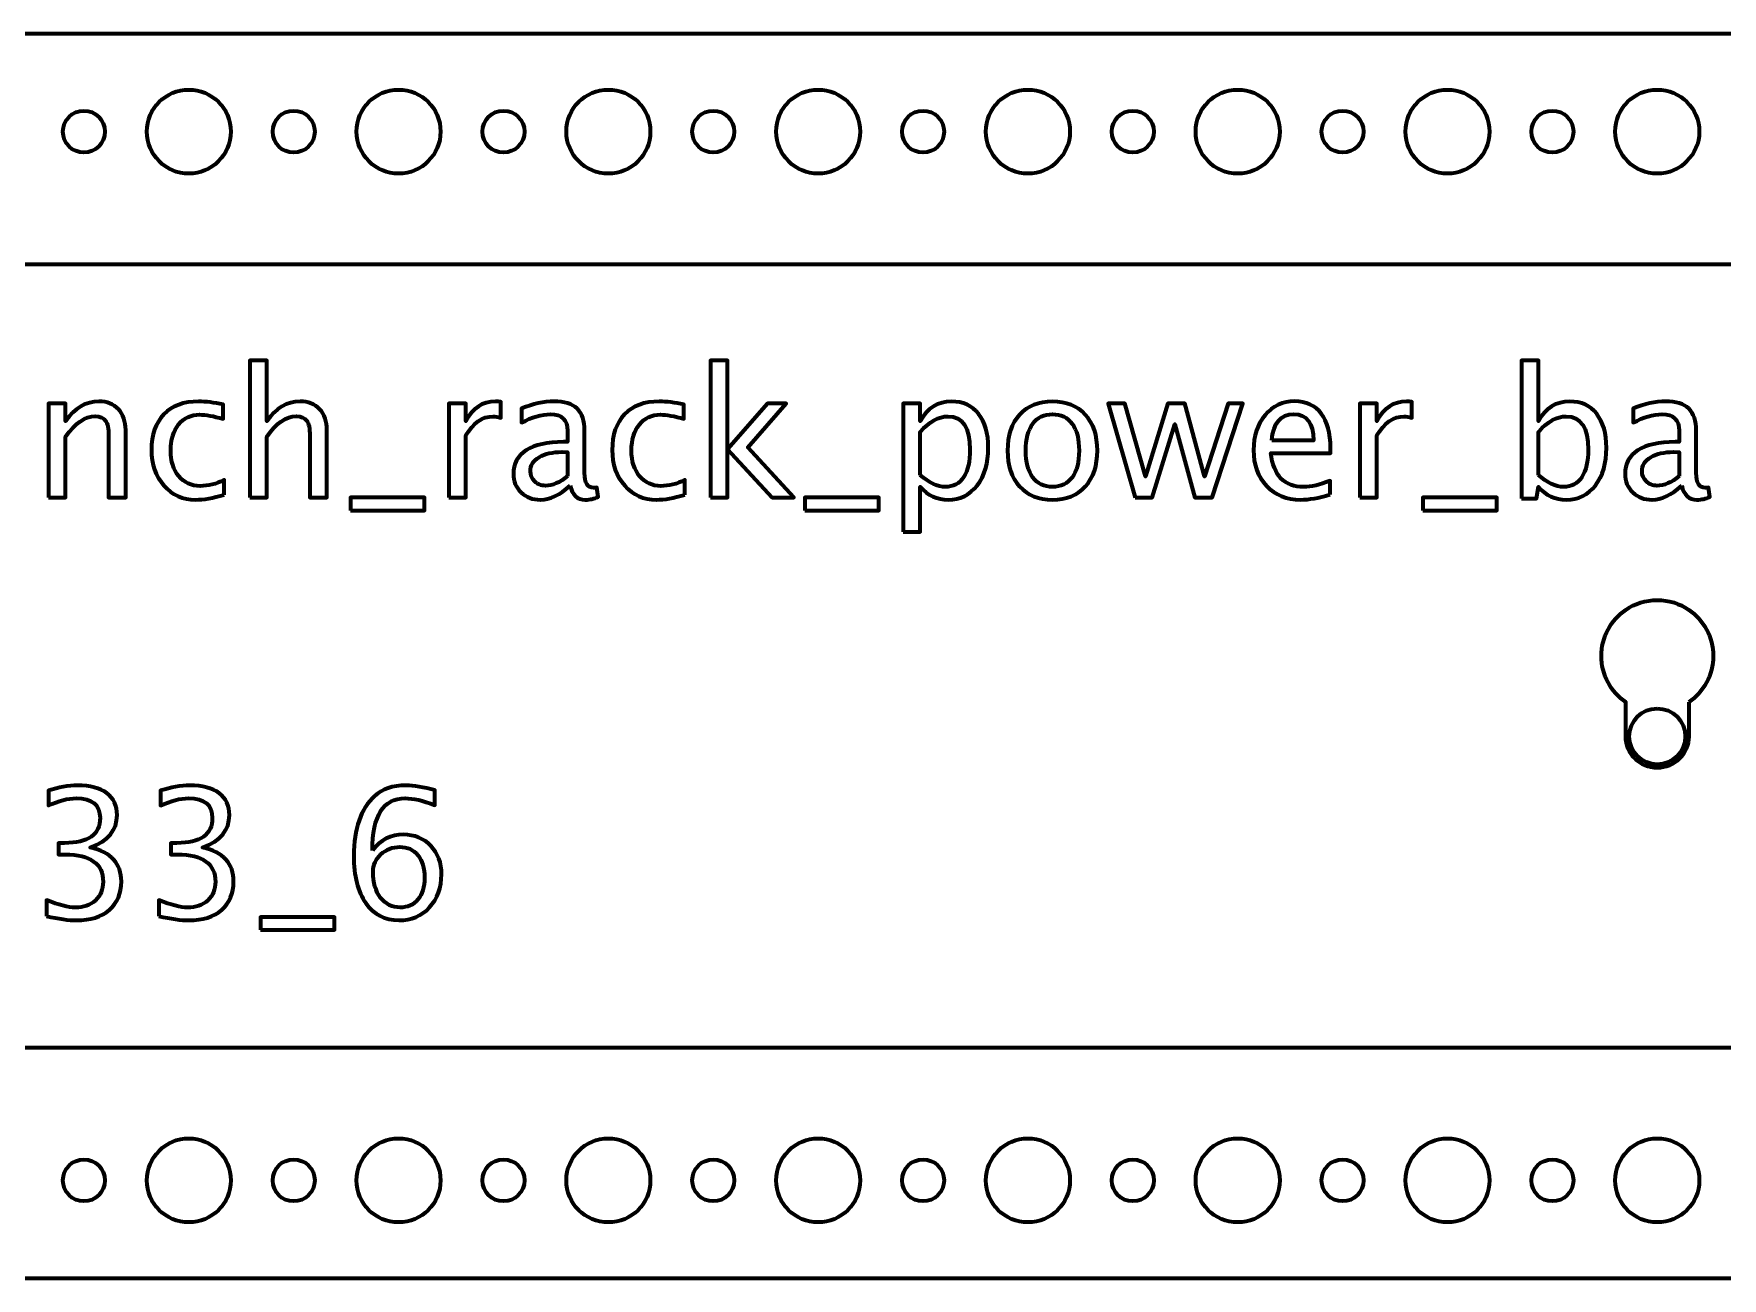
# Model space of a CAD drawing. Header units: centimetres. Extents: x -27.4 to 24.7, y -31.9 to 14.1.
# Drawn here: x 0.39 to 12.46, y -4.45 to 4.45 of the extents above; entities that cross this region are included whole.
import ezdxf

# ---------------------------------------------------------------- set-up
doc = ezdxf.new("R2010")
doc.units = ezdxf.units.CM
doc.header["$MEASUREMENT"] = 0
doc.layers.add('Layer 1', color=7, linetype='Continuous')

msp = doc.modelspace()

# ---------------------------------------------------------------- linework, layer by layer
at = {"layer": 'Layer 1', "color": 5, "lineweight": 106}
msp.add_lwpolyline([(-18.5, -2.8), (18.5, -2.8), (18.5, 2.8), (-18.5, 2.8), (-18.5, -2.8)], close=True, dxfattribs=at)
at = {"layer": 'Layer 1', "lineweight": 106}
for centre, major_axis in [((1.50001, 3.74999), (0, 0.30001)), ((3.00001, 3.74999), (0, 0.30001)), ((4.50001, 3.74999), (0, 0.30001)), ((6.00001, 3.74999), (0, 0.30001)), ((7.50001, 3.74999), (0, 0.30001)), ((9.00001, 3.74999), (0, 0.30001)), ((10.50001, 3.74999), (0, 0.30001)), ((12.00001, 3.74999), (0, 0.30001)), ((0.75, 3.75), (0, 0.15)), ((2.25, 3.75), (0, 0.15)), ((3.75, 3.75), (0, 0.15)), ((5.25, 3.75), (0, 0.15)), ((6.75, 3.75), (0, 0.15)), ((8.25, 3.75), (0, 0.15)), ((9.75, 3.75), (0, 0.15)), ((11.25, 3.75), (0, 0.15)), ((12.00001, -0.575), (0, 0.20001)), ((1.50001, -3.75001), (0, 0.30001)), ((3.00001, -3.75001), (0, 0.30001)), ((4.50001, -3.75001), (0, 0.30001)), ((6.00001, -3.75001), (0, 0.30001)), ((7.50001, -3.75001), (0, 0.30001)), ((9.00001, -3.75001), (0, 0.30001)), ((10.50001, -3.75001), (0, 0.30001)), ((12.00001, -3.75001), (0, 0.30001)), ((0.75, -3.75), (0, 0.15)), ((2.25, -3.75), (0, 0.15)), ((3.75, -3.75), (0, 0.15)), ((5.25, -3.75), (0, 0.15)), ((6.75, -3.75), (0, 0.15)), ((8.25, -3.75), (0, 0.15)), ((9.75, -3.75), (0, 0.15)), ((11.25, -3.75), (0, 0.15))]:
    msp.add_ellipse(centre, major_axis=major_axis, ratio=1, dxfattribs=at)
msp.add_open_spline([(-24.7, -3.95), (-24.7, -3.95), (-24.7, 3.95), (-24.7, 3.95), (-24.7, 3.95), (-24.7, 4.22614), (-24.47614, 4.45), (-24.2, 4.45), (-24.2, 4.45), (-24.2, 4.45), (24.2, 4.45), (24.2, 4.45), (24.2, 4.45), (24.47614, 4.45), (24.7, 4.22614), (24.7, 3.95), (24.7, 3.95), (24.7, 3.95), (24.7, -3.95), (24.7, -3.95), (24.7, -3.95), (24.7, -4.22614), (24.47614, -4.45), (24.2, -4.45), (24.2, -4.45), (24.2, -4.45), (-24.2, -4.45), (-24.2, -4.45), (-24.2, -4.45), (-24.47614, -4.45), (-24.7, -4.22614), (-24.7, -3.95)], degree=3, knots=[0, 0, 0, 0, 0.11111111, 0.11111111, 0.11111111, 0.11111111, 0.22222222, 0.22222222, 0.22222222, 0.22222222, 0.33333333, 0.33333333, 0.33333333, 0.33333333, 0.44444444, 0.44444444, 0.44444444, 0.44444444, 0.55555556, 0.55555556, 0.55555556, 0.55555556, 0.66666667, 0.66666667, 0.66666667, 0.66666667, 0.77777778, 0.77777778, 0.77777778, 0.77777778, 1, 1, 1, 1], dxfattribs=at)
at = {"layer": 'Layer 1', "color": 5, "lineweight": 106}
for points, knots in [([(1.93625, 1.13296), (1.93625, 1.13296), (1.93625, 2.11213), (1.93625, 2.11213), (1.93625, 2.11213), (1.93625, 2.11213), (2.05817, 2.11213), (2.05817, 2.11213), (2.05817, 2.11213), (2.05817, 2.11213), (2.05817, 1.67885), (2.05817, 1.67885), (2.05817, 1.67885), (2.12273, 1.77304), (2.20189, 1.82003), (2.29545, 1.82003), (2.29545, 1.82003), (2.35429, 1.82003), (2.40107, 1.80162), (2.43557, 1.76457), (2.43557, 1.76457), (2.47007, 1.72774), (2.48743, 1.678), (2.48743, 1.61577), (2.48743, 1.61577), (2.48743, 1.61577), (2.48743, 1.13296), (2.48743, 1.13296), (2.48743, 1.13296), (2.48743, 1.13296), (2.36551, 1.13296), (2.36551, 1.13296), (2.36551, 1.13296), (2.36551, 1.13296), (2.36551, 1.57598), (2.36551, 1.57598), (2.36551, 1.57598), (2.36551, 1.62593), (2.3581, 1.66149), (2.3435, 1.68266), (2.3435, 1.68266), (2.32868, 1.70404), (2.30434, 1.71462), (2.27026, 1.71462), (2.27026, 1.71462), (2.19533, 1.71462), (2.12463, 1.66573), (2.05817, 1.56794), (2.05817, 1.56794), (2.05817, 1.56794), (2.05817, 1.13296), (2.05817, 1.13296), (2.05817, 1.13296), (2.05817, 1.13296), (1.93625, 1.13296), (1.93625, 1.13296)], [0, 0, 0, 0, 0.06666667, 0.06666667, 0.06666667, 0.06666667, 0.13333333, 0.13333333, 0.13333333, 0.13333333, 0.2, 0.2, 0.2, 0.2, 0.26666667, 0.26666667, 0.26666667, 0.26666667, 0.33333333, 0.33333333, 0.33333333, 0.33333333, 0.4, 0.4, 0.4, 0.4, 0.46666667, 0.46666667, 0.46666667, 0.46666667, 0.53333333, 0.53333333, 0.53333333, 0.53333333, 0.6, 0.6, 0.6, 0.6, 0.66666667, 0.66666667, 0.66666667, 0.66666667, 0.73333333, 0.73333333, 0.73333333, 0.73333333, 0.8, 0.8, 0.8, 0.8, 0.86666667, 0.86666667, 0.86666667, 0.86666667, 1, 1, 1, 1]), ([(5.23084, 1.13296), (5.23084, 1.13296), (5.23084, 2.11213), (5.23084, 2.11213), (5.23084, 2.11213), (5.23084, 2.11213), (5.35276, 2.11213), (5.35276, 2.11213), (5.35276, 2.11213), (5.35276, 2.11213), (5.35276, 1.47946), (5.35276, 1.47946), (5.35276, 1.47946), (5.35276, 1.47946), (5.63851, 1.80606), (5.63851, 1.80606), (5.63851, 1.80606), (5.63851, 1.80606), (5.77017, 1.80606), (5.77017, 1.80606), (5.77017, 1.80606), (5.77017, 1.80606), (5.49712, 1.49195), (5.49712, 1.49195), (5.49712, 1.49195), (5.49712, 1.49195), (5.82732, 1.13296), (5.82732, 1.13296), (5.82732, 1.13296), (5.82732, 1.13296), (5.67026, 1.13296), (5.67026, 1.13296), (5.67026, 1.13296), (5.67026, 1.13296), (5.35276, 1.47819), (5.35276, 1.47819), (5.35276, 1.47819), (5.35276, 1.47819), (5.35276, 1.13296), (5.35276, 1.13296), (5.35276, 1.13296), (5.35276, 1.13296), (5.23084, 1.13296), (5.23084, 1.13296)], [0, 0, 0, 0, 0.08333333, 0.08333333, 0.08333333, 0.08333333, 0.16666667, 0.16666667, 0.16666667, 0.16666667, 0.25, 0.25, 0.25, 0.25, 0.33333333, 0.33333333, 0.33333333, 0.33333333, 0.41666667, 0.41666667, 0.41666667, 0.41666667, 0.5, 0.5, 0.5, 0.5, 0.58333333, 0.58333333, 0.58333333, 0.58333333, 0.66666667, 0.66666667, 0.66666667, 0.66666667, 0.75, 0.75, 0.75, 0.75, 0.83333333, 0.83333333, 0.83333333, 0.83333333, 1, 1, 1, 1]), ([(11.02839, 1.12534), (11.02839, 1.12534), (11.02839, 2.11213), (11.02839, 2.11213), (11.02839, 2.11213), (11.02839, 2.11213), (11.15031, 2.11213), (11.15031, 2.11213), (11.15031, 2.11213), (11.15031, 2.11213), (11.15031, 1.67885), (11.15031, 1.67885), (11.15031, 1.67885), (11.20026, 1.77304), (11.27541, 1.82003), (11.37552, 1.82003), (11.37552, 1.82003), (11.45659, 1.82003), (11.5203, 1.79061), (11.56687, 1.73155), (11.56687, 1.73155), (11.61344, 1.6725), (11.63672, 1.59185), (11.63672, 1.48962), (11.63672, 1.48962), (11.63672, 1.37828), (11.61026, 1.28832), (11.55756, 1.22017), (11.55756, 1.22017), (11.50485, 1.1518), (11.43543, 1.11772), (11.34949, 1.11772), (11.34949, 1.11772), (11.26969, 1.11772), (11.20323, 1.1482), (11.15031, 1.20937), (11.15031, 1.20937), (11.15031, 1.20937), (11.13549, 1.12534), (11.13549, 1.12534), (11.13549, 1.12534), (11.13549, 1.12534), (11.02839, 1.12534), (11.02839, 1.12534)], [0, 0, 0, 0, 0.08333333, 0.08333333, 0.08333333, 0.08333333, 0.16666667, 0.16666667, 0.16666667, 0.16666667, 0.25, 0.25, 0.25, 0.25, 0.33333333, 0.33333333, 0.33333333, 0.33333333, 0.41666667, 0.41666667, 0.41666667, 0.41666667, 0.5, 0.5, 0.5, 0.5, 0.58333333, 0.58333333, 0.58333333, 0.58333333, 0.66666667, 0.66666667, 0.66666667, 0.66666667, 0.75, 0.75, 0.75, 0.75, 0.83333333, 0.83333333, 0.83333333, 0.83333333, 1, 1, 1, 1]), ([(0.49755, 1.13296), (0.49755, 1.13296), (0.49755, 1.80606), (0.49755, 1.80606), (0.49755, 1.80606), (0.49755, 1.80606), (0.61947, 1.80606), (0.61947, 1.80606), (0.61947, 1.80606), (0.61947, 1.80606), (0.61947, 1.67885), (0.61947, 1.67885), (0.61947, 1.67885), (0.68403, 1.77304), (0.76319, 1.82003), (0.85675, 1.82003), (0.85675, 1.82003), (0.91559, 1.82003), (0.96237, 1.80162), (0.99687, 1.76457), (0.99687, 1.76457), (1.03137, 1.72774), (1.04873, 1.678), (1.04873, 1.61577), (1.04873, 1.61577), (1.04873, 1.61577), (1.04873, 1.13296), (1.04873, 1.13296), (1.04873, 1.13296), (1.04873, 1.13296), (0.92681, 1.13296), (0.92681, 1.13296), (0.92681, 1.13296), (0.92681, 1.13296), (0.92681, 1.57598), (0.92681, 1.57598), (0.92681, 1.57598), (0.92681, 1.62593), (0.9194, 1.66149), (0.9048, 1.68266), (0.9048, 1.68266), (0.88998, 1.70404), (0.86564, 1.71462), (0.83156, 1.71462), (0.83156, 1.71462), (0.75663, 1.71462), (0.68593, 1.66573), (0.61947, 1.56794), (0.61947, 1.56794), (0.61947, 1.56794), (0.61947, 1.13296), (0.61947, 1.13296), (0.61947, 1.13296), (0.61947, 1.13296), (0.49755, 1.13296), (0.49755, 1.13296)], [0, 0, 0, 0, 0.06666667, 0.06666667, 0.06666667, 0.06666667, 0.13333333, 0.13333333, 0.13333333, 0.13333333, 0.2, 0.2, 0.2, 0.2, 0.26666667, 0.26666667, 0.26666667, 0.26666667, 0.33333333, 0.33333333, 0.33333333, 0.33333333, 0.4, 0.4, 0.4, 0.4, 0.46666667, 0.46666667, 0.46666667, 0.46666667, 0.53333333, 0.53333333, 0.53333333, 0.53333333, 0.6, 0.6, 0.6, 0.6, 0.66666667, 0.66666667, 0.66666667, 0.66666667, 0.73333333, 0.73333333, 0.73333333, 0.73333333, 0.8, 0.8, 0.8, 0.8, 0.86666667, 0.86666667, 0.86666667, 0.86666667, 1, 1, 1, 1]), ([(1.75316, 1.15328), (1.67421, 1.12957), (1.60605, 1.11772), (1.54869, 1.11772), (1.54869, 1.11772), (1.45767, 1.11772), (1.38232, 1.15138), (1.32242, 1.21847), (1.32242, 1.21847), (1.26252, 1.28578), (1.23246, 1.37066), (1.23246, 1.4729), (1.23246, 1.4729), (1.23246, 1.58212), (1.26209, 1.66742), (1.32136, 1.72838), (1.32136, 1.72838), (1.38063, 1.78955), (1.46339, 1.82003), (1.56965, 1.82003), (1.56965, 1.82003), (1.62193, 1.82003), (1.68077, 1.81283), (1.74554, 1.79844), (1.74554, 1.79844), (1.74554, 1.79844), (1.74554, 1.69557), (1.74554, 1.69557), (1.74554, 1.69557), (1.67675, 1.71589), (1.62066, 1.72605), (1.57748, 1.72605), (1.57748, 1.72605), (1.51482, 1.72605), (1.46466, 1.70256), (1.42719, 1.65578), (1.42719, 1.65578), (1.38973, 1.609), (1.37089, 1.54656), (1.37089, 1.46866), (1.37089, 1.46866), (1.37089, 1.3931), (1.39036, 1.33214), (1.4291, 1.28536), (1.4291, 1.28536), (1.46783, 1.23879), (1.51842, 1.21551), (1.58129, 1.21551), (1.58129, 1.21551), (1.63696, 1.21551), (1.69411, 1.2299), (1.75316, 1.25869), (1.75316, 1.25869), (1.75316, 1.25869), (1.75316, 1.15328), (1.75316, 1.15328)], [0, 0, 0, 0, 0.06666667, 0.06666667, 0.06666667, 0.06666667, 0.13333333, 0.13333333, 0.13333333, 0.13333333, 0.2, 0.2, 0.2, 0.2, 0.26666667, 0.26666667, 0.26666667, 0.26666667, 0.33333333, 0.33333333, 0.33333333, 0.33333333, 0.4, 0.4, 0.4, 0.4, 0.46666667, 0.46666667, 0.46666667, 0.46666667, 0.53333333, 0.53333333, 0.53333333, 0.53333333, 0.6, 0.6, 0.6, 0.6, 0.66666667, 0.66666667, 0.66666667, 0.66666667, 0.73333333, 0.73333333, 0.73333333, 0.73333333, 0.8, 0.8, 0.8, 0.8, 0.86666667, 0.86666667, 0.86666667, 0.86666667, 1, 1, 1, 1]), ([(3.3595, 1.13296), (3.3595, 1.13296), (3.3595, 1.80606), (3.3595, 1.80606), (3.3595, 1.80606), (3.3595, 1.80606), (3.48142, 1.80606), (3.48142, 1.80606), (3.48142, 1.80606), (3.48142, 1.80606), (3.48142, 1.67885), (3.48142, 1.67885), (3.48142, 1.67885), (3.52989, 1.77304), (3.60017, 1.82003), (3.69245, 1.82003), (3.69245, 1.82003), (3.70494, 1.82003), (3.71806, 1.81897), (3.73161, 1.81686), (3.73161, 1.81686), (3.73161, 1.81686), (3.73161, 1.70277), (3.73161, 1.70277), (3.73161, 1.70277), (3.71044, 1.70975), (3.69182, 1.71335), (3.67573, 1.71335), (3.67573, 1.71335), (3.59826, 1.71335), (3.53349, 1.66763), (3.48142, 1.57598), (3.48142, 1.57598), (3.48142, 1.57598), (3.48142, 1.13296), (3.48142, 1.13296), (3.48142, 1.13296), (3.48142, 1.13296), (3.3595, 1.13296), (3.3595, 1.13296)], [0, 0, 0, 0, 0.09090909, 0.09090909, 0.09090909, 0.09090909, 0.18181818, 0.18181818, 0.18181818, 0.18181818, 0.27272727, 0.27272727, 0.27272727, 0.27272727, 0.36363636, 0.36363636, 0.36363636, 0.36363636, 0.45454545, 0.45454545, 0.45454545, 0.45454545, 0.54545455, 0.54545455, 0.54545455, 0.54545455, 0.63636364, 0.63636364, 0.63636364, 0.63636364, 0.72727273, 0.72727273, 0.72727273, 0.72727273, 0.81818182, 0.81818182, 0.81818182, 0.81818182, 1, 1, 1, 1]), ([(4.22606, 1.21869), (4.15283, 1.15138), (4.08234, 1.11772), (4.01461, 1.11772), (4.01461, 1.11772), (3.95894, 1.11772), (3.91258, 1.13508), (3.87597, 1.17), (3.87597, 1.17), (3.83914, 1.20493), (3.82072, 1.24895), (3.82072, 1.30208), (3.82072, 1.30208), (3.82072, 1.37553), (3.85162, 1.43205), (3.91343, 1.47142), (3.91343, 1.47142), (3.97524, 1.51079), (4.06393, 1.53047), (4.1795, 1.53047), (4.1795, 1.53047), (4.1795, 1.53047), (4.20807, 1.53047), (4.20807, 1.53047), (4.20807, 1.53047), (4.20807, 1.53047), (4.20807, 1.61154), (4.20807, 1.61154), (4.20807, 1.61154), (4.20807, 1.68964), (4.16743, 1.72859), (4.08594, 1.72859), (4.08594, 1.72859), (4.02286, 1.72859), (3.95386, 1.70869), (3.87914, 1.6689), (3.87914, 1.6689), (3.87914, 1.6689), (3.87914, 1.76923), (3.87914, 1.76923), (3.87914, 1.76923), (3.96127, 1.8031), (4.03874, 1.82003), (4.11134, 1.82003), (4.11134, 1.82003), (4.18606, 1.82003), (4.2413, 1.8031), (4.27665, 1.76902), (4.27665, 1.76902), (4.31221, 1.73494), (4.32999, 1.68245), (4.32999, 1.61154), (4.32999, 1.61154), (4.32999, 1.61154), (4.32999, 1.30737), (4.32999, 1.30737), (4.32999, 1.30737), (4.32999, 1.23774), (4.35137, 1.20281), (4.39434, 1.20281), (4.39434, 1.20281), (4.39963, 1.20281), (4.40746, 1.20366), (4.41783, 1.20535), (4.41783, 1.20535), (4.41783, 1.20535), (4.42651, 1.13762), (4.42651, 1.13762), (4.42651, 1.13762), (4.39878, 1.12428), (4.3683, 1.11772), (4.33486, 1.11772), (4.33486, 1.11772), (4.27792, 1.11772), (4.24173, 1.15138), (4.22606, 1.21869)], [0, 0, 0, 0, 0.05, 0.05, 0.05, 0.05, 0.1, 0.1, 0.1, 0.1, 0.15, 0.15, 0.15, 0.15, 0.2, 0.2, 0.2, 0.2, 0.25, 0.25, 0.25, 0.25, 0.3, 0.3, 0.3, 0.3, 0.35, 0.35, 0.35, 0.35, 0.4, 0.4, 0.4, 0.4, 0.45, 0.45, 0.45, 0.45, 0.5, 0.5, 0.5, 0.5, 0.55, 0.55, 0.55, 0.55, 0.6, 0.6, 0.6, 0.6, 0.65, 0.65, 0.65, 0.65, 0.7, 0.7, 0.7, 0.7, 0.75, 0.75, 0.75, 0.75, 0.8, 0.8, 0.8, 0.8, 0.85, 0.85, 0.85, 0.85, 0.9, 0.9, 0.9, 0.9, 1, 1, 1, 1]), ([(5.04775, 1.15328), (4.9688, 1.12957), (4.90064, 1.11772), (4.84328, 1.11772), (4.84328, 1.11772), (4.75226, 1.11772), (4.67691, 1.15138), (4.61701, 1.21847), (4.61701, 1.21847), (4.55711, 1.28578), (4.52705, 1.37066), (4.52705, 1.4729), (4.52705, 1.4729), (4.52705, 1.58212), (4.55668, 1.66742), (4.61595, 1.72838), (4.61595, 1.72838), (4.67522, 1.78955), (4.75798, 1.82003), (4.86424, 1.82003), (4.86424, 1.82003), (4.91652, 1.82003), (4.97536, 1.81283), (5.04013, 1.79844), (5.04013, 1.79844), (5.04013, 1.79844), (5.04013, 1.69557), (5.04013, 1.69557), (5.04013, 1.69557), (4.97134, 1.71589), (4.91525, 1.72605), (4.87207, 1.72605), (4.87207, 1.72605), (4.80941, 1.72605), (4.75925, 1.70256), (4.72178, 1.65578), (4.72178, 1.65578), (4.68432, 1.609), (4.66548, 1.54656), (4.66548, 1.46866), (4.66548, 1.46866), (4.66548, 1.3931), (4.68495, 1.33214), (4.72369, 1.28536), (4.72369, 1.28536), (4.76242, 1.23879), (4.81301, 1.21551), (4.87588, 1.21551), (4.87588, 1.21551), (4.93155, 1.21551), (4.9887, 1.2299), (5.04775, 1.25869), (5.04775, 1.25869), (5.04775, 1.25869), (5.04775, 1.15328), (5.04775, 1.15328)], [0, 0, 0, 0, 0.06666667, 0.06666667, 0.06666667, 0.06666667, 0.13333333, 0.13333333, 0.13333333, 0.13333333, 0.2, 0.2, 0.2, 0.2, 0.26666667, 0.26666667, 0.26666667, 0.26666667, 0.33333333, 0.33333333, 0.33333333, 0.33333333, 0.4, 0.4, 0.4, 0.4, 0.46666667, 0.46666667, 0.46666667, 0.46666667, 0.53333333, 0.53333333, 0.53333333, 0.53333333, 0.6, 0.6, 0.6, 0.6, 0.66666667, 0.66666667, 0.66666667, 0.66666667, 0.73333333, 0.73333333, 0.73333333, 0.73333333, 0.8, 0.8, 0.8, 0.8, 0.86666667, 0.86666667, 0.86666667, 0.86666667, 1, 1, 1, 1]), ([(6.60816, 0.88785), (6.60816, 0.88785), (6.60816, 1.80606), (6.60816, 1.80606), (6.60816, 1.80606), (6.60816, 1.80606), (6.73008, 1.80606), (6.73008, 1.80606), (6.73008, 1.80606), (6.73008, 1.80606), (6.73008, 1.67885), (6.73008, 1.67885), (6.73008, 1.67885), (6.78003, 1.77304), (6.85518, 1.82003), (6.95529, 1.82003), (6.95529, 1.82003), (7.03636, 1.82003), (7.10007, 1.79061), (7.14664, 1.73155), (7.14664, 1.73155), (7.19321, 1.6725), (7.21649, 1.59185), (7.21649, 1.48962), (7.21649, 1.48962), (7.21649, 1.37828), (7.19003, 1.28832), (7.13733, 1.22017), (7.13733, 1.22017), (7.08462, 1.1518), (7.0152, 1.11772), (6.92926, 1.11772), (6.92926, 1.11772), (6.84946, 1.11772), (6.783, 1.1482), (6.73008, 1.20937), (6.73008, 1.20937), (6.73008, 1.20937), (6.73008, 0.88785), (6.73008, 0.88785), (6.73008, 0.88785), (6.73008, 0.88785), (6.60816, 0.88785), (6.60816, 0.88785)], [0, 0, 0, 0, 0.08333333, 0.08333333, 0.08333333, 0.08333333, 0.16666667, 0.16666667, 0.16666667, 0.16666667, 0.25, 0.25, 0.25, 0.25, 0.33333333, 0.33333333, 0.33333333, 0.33333333, 0.41666667, 0.41666667, 0.41666667, 0.41666667, 0.5, 0.5, 0.5, 0.5, 0.58333333, 0.58333333, 0.58333333, 0.58333333, 0.66666667, 0.66666667, 0.66666667, 0.66666667, 0.75, 0.75, 0.75, 0.75, 0.83333333, 0.83333333, 0.83333333, 0.83333333, 1, 1, 1, 1]), ([(7.67538, 1.11772), (7.57653, 1.11772), (7.49822, 1.14926), (7.44064, 1.21234), (7.44064, 1.21234), (7.38286, 1.27541), (7.35407, 1.36114), (7.35407, 1.4693), (7.35407, 1.4693), (7.35407, 1.57725), (7.38286, 1.66276), (7.44064, 1.72563), (7.44064, 1.72563), (7.49822, 1.78849), (7.57653, 1.82003), (7.67538, 1.82003), (7.67538, 1.82003), (7.77423, 1.82003), (7.85255, 1.78849), (7.91012, 1.72563), (7.91012, 1.72563), (7.9679, 1.66276), (7.99669, 1.57725), (7.99669, 1.4693), (7.99669, 1.4693), (7.99669, 1.36114), (7.9679, 1.27541), (7.91012, 1.21234), (7.91012, 1.21234), (7.85255, 1.14926), (7.77423, 1.11772), (7.67538, 1.11772)], [0, 0, 0, 0, 0.11111111, 0.11111111, 0.11111111, 0.11111111, 0.22222222, 0.22222222, 0.22222222, 0.22222222, 0.33333333, 0.33333333, 0.33333333, 0.33333333, 0.44444444, 0.44444444, 0.44444444, 0.44444444, 0.55555556, 0.55555556, 0.55555556, 0.55555556, 0.66666667, 0.66666667, 0.66666667, 0.66666667, 0.77777778, 0.77777778, 0.77777778, 0.77777778, 1, 1, 1, 1]), ([(9.66018, 1.15455), (9.57827, 1.13), (9.5082, 1.11772), (9.44978, 1.11772), (9.44978, 1.11772), (9.35009, 1.11772), (9.26902, 1.15074), (9.20658, 1.21657), (9.20658, 1.21657), (9.14414, 1.2824), (9.11281, 1.3677), (9.11281, 1.47269), (9.11281, 1.47269), (9.11281, 1.5745), (9.14033, 1.65811), (9.19557, 1.72351), (9.19557, 1.72351), (9.25082, 1.7887), (9.32151, 1.8213), (9.40766, 1.8213), (9.40766, 1.8213), (9.48915, 1.8213), (9.55223, 1.7923), (9.59668, 1.73431), (9.59668, 1.73431), (9.64113, 1.67631), (9.66336, 1.59418), (9.66336, 1.48771), (9.66336, 1.48771), (9.66336, 1.48771), (9.66272, 1.45046), (9.66272, 1.45046), (9.66272, 1.45046), (9.66272, 1.45046), (9.23727, 1.45046), (9.23727, 1.45046), (9.23727, 1.45046), (9.25505, 1.28959), (9.33358, 1.20916), (9.47264, 1.20916), (9.47264, 1.20916), (9.52366, 1.20916), (9.5861, 1.22355), (9.66018, 1.25234), (9.66018, 1.25234), (9.66018, 1.25234), (9.66018, 1.15455), (9.66018, 1.15455)], [0, 0, 0, 0, 0.07692308, 0.07692308, 0.07692308, 0.07692308, 0.15384615, 0.15384615, 0.15384615, 0.15384615, 0.23076923, 0.23076923, 0.23076923, 0.23076923, 0.30769231, 0.30769231, 0.30769231, 0.30769231, 0.38461538, 0.38461538, 0.38461538, 0.38461538, 0.46153846, 0.46153846, 0.46153846, 0.46153846, 0.53846154, 0.53846154, 0.53846154, 0.53846154, 0.61538462, 0.61538462, 0.61538462, 0.61538462, 0.69230769, 0.69230769, 0.69230769, 0.69230769, 0.76923077, 0.76923077, 0.76923077, 0.76923077, 0.84615385, 0.84615385, 0.84615385, 0.84615385, 1, 1, 1, 1]), ([(9.87375, 1.13296), (9.87375, 1.13296), (9.87375, 1.80606), (9.87375, 1.80606), (9.87375, 1.80606), (9.87375, 1.80606), (9.99567, 1.80606), (9.99567, 1.80606), (9.99567, 1.80606), (9.99567, 1.80606), (9.99567, 1.67885), (9.99567, 1.67885), (9.99567, 1.67885), (10.04414, 1.77304), (10.11442, 1.82003), (10.2067, 1.82003), (10.2067, 1.82003), (10.21919, 1.82003), (10.23231, 1.81897), (10.24586, 1.81686), (10.24586, 1.81686), (10.24586, 1.81686), (10.24586, 1.70277), (10.24586, 1.70277), (10.24586, 1.70277), (10.22469, 1.70975), (10.20607, 1.71335), (10.18998, 1.71335), (10.18998, 1.71335), (10.11251, 1.71335), (10.04774, 1.66763), (9.99567, 1.57598), (9.99567, 1.57598), (9.99567, 1.57598), (9.99567, 1.13296), (9.99567, 1.13296), (9.99567, 1.13296), (9.99567, 1.13296), (9.87375, 1.13296), (9.87375, 1.13296)], [0, 0, 0, 0, 0.09090909, 0.09090909, 0.09090909, 0.09090909, 0.18181818, 0.18181818, 0.18181818, 0.18181818, 0.27272727, 0.27272727, 0.27272727, 0.27272727, 0.36363636, 0.36363636, 0.36363636, 0.36363636, 0.45454545, 0.45454545, 0.45454545, 0.45454545, 0.54545455, 0.54545455, 0.54545455, 0.54545455, 0.63636364, 0.63636364, 0.63636364, 0.63636364, 0.72727273, 0.72727273, 0.72727273, 0.72727273, 0.81818182, 0.81818182, 0.81818182, 0.81818182, 1, 1, 1, 1]), ([(12.17456, 1.21869), (12.10133, 1.15138), (12.03084, 1.11772), (11.96311, 1.11772), (11.96311, 1.11772), (11.90744, 1.11772), (11.86108, 1.13508), (11.82447, 1.17), (11.82447, 1.17), (11.78764, 1.20493), (11.76922, 1.24895), (11.76922, 1.30208), (11.76922, 1.30208), (11.76922, 1.37553), (11.80012, 1.43205), (11.86193, 1.47142), (11.86193, 1.47142), (11.92374, 1.51079), (12.01243, 1.53047), (12.128, 1.53047), (12.128, 1.53047), (12.128, 1.53047), (12.15657, 1.53047), (12.15657, 1.53047), (12.15657, 1.53047), (12.15657, 1.53047), (12.15657, 1.61154), (12.15657, 1.61154), (12.15657, 1.61154), (12.15657, 1.68964), (12.11593, 1.72859), (12.03444, 1.72859), (12.03444, 1.72859), (11.97136, 1.72859), (11.90236, 1.70869), (11.82764, 1.6689), (11.82764, 1.6689), (11.82764, 1.6689), (11.82764, 1.76923), (11.82764, 1.76923), (11.82764, 1.76923), (11.90977, 1.8031), (11.98724, 1.82003), (12.05984, 1.82003), (12.05984, 1.82003), (12.13456, 1.82003), (12.1898, 1.8031), (12.22515, 1.76902), (12.22515, 1.76902), (12.26071, 1.73494), (12.27849, 1.68245), (12.27849, 1.61154), (12.27849, 1.61154), (12.27849, 1.61154), (12.27849, 1.30737), (12.27849, 1.30737), (12.27849, 1.30737), (12.27849, 1.23774), (12.29987, 1.20281), (12.34284, 1.20281), (12.34284, 1.20281), (12.34813, 1.20281), (12.35596, 1.20366), (12.36633, 1.20535), (12.36633, 1.20535), (12.36633, 1.20535), (12.37501, 1.13762), (12.37501, 1.13762), (12.37501, 1.13762), (12.34728, 1.12428), (12.3168, 1.11772), (12.28336, 1.11772), (12.28336, 1.11772), (12.22642, 1.11772), (12.19023, 1.15138), (12.17456, 1.21869)], [0, 0, 0, 0, 0.05, 0.05, 0.05, 0.05, 0.1, 0.1, 0.1, 0.1, 0.15, 0.15, 0.15, 0.15, 0.2, 0.2, 0.2, 0.2, 0.25, 0.25, 0.25, 0.25, 0.3, 0.3, 0.3, 0.3, 0.35, 0.35, 0.35, 0.35, 0.4, 0.4, 0.4, 0.4, 0.45, 0.45, 0.45, 0.45, 0.5, 0.5, 0.5, 0.5, 0.55, 0.55, 0.55, 0.55, 0.6, 0.6, 0.6, 0.6, 0.65, 0.65, 0.65, 0.65, 0.7, 0.7, 0.7, 0.7, 0.75, 0.75, 0.75, 0.75, 0.8, 0.8, 0.8, 0.8, 0.85, 0.85, 0.85, 0.85, 0.9, 0.9, 0.9, 0.9, 1, 1, 1, 1]), ([(6.73008, 1.2934), (6.79295, 1.23731), (6.85285, 1.20916), (6.90979, 1.20916), (6.90979, 1.20916), (6.96588, 1.20916), (7.00927, 1.23266), (7.03975, 1.27943), (7.03975, 1.27943), (7.07044, 1.32621), (7.08568, 1.39204), (7.08568, 1.47713), (7.08568, 1.47713), (7.08568, 1.63461), (7.03361, 1.71335), (6.92947, 1.71335), (6.92947, 1.71335), (6.86131, 1.71335), (6.79485, 1.67652), (6.73008, 1.60265), (6.73008, 1.60265), (6.73008, 1.60265), (6.73008, 1.2934), (6.73008, 1.2934)], [0, 0, 0, 0, 0.14285714, 0.14285714, 0.14285714, 0.14285714, 0.28571429, 0.28571429, 0.28571429, 0.28571429, 0.42857143, 0.42857143, 0.42857143, 0.42857143, 0.57142857, 0.57142857, 0.57142857, 0.57142857, 0.71428571, 0.71428571, 0.71428571, 0.71428571, 1, 1, 1, 1]), ([(7.67517, 1.20916), (7.73549, 1.20916), (7.78248, 1.23181), (7.81593, 1.27732), (7.81593, 1.27732), (7.84916, 1.32261), (7.86588, 1.38675), (7.86588, 1.4693), (7.86588, 1.4693), (7.86588, 1.55164), (7.84916, 1.61556), (7.81593, 1.66086), (7.81593, 1.66086), (7.78248, 1.70594), (7.73549, 1.72859), (7.67517, 1.72859), (7.67517, 1.72859), (7.61463, 1.72859), (7.56764, 1.70594), (7.53462, 1.66086), (7.53462, 1.66086), (7.50139, 1.61556), (7.48488, 1.55164), (7.48488, 1.4693), (7.48488, 1.4693), (7.48488, 1.38675), (7.50139, 1.32261), (7.53462, 1.27732), (7.53462, 1.27732), (7.56764, 1.23181), (7.61463, 1.20916), (7.67517, 1.20916)], [0, 0, 0, 0, 0.11111111, 0.11111111, 0.11111111, 0.11111111, 0.22222222, 0.22222222, 0.22222222, 0.22222222, 0.33333333, 0.33333333, 0.33333333, 0.33333333, 0.44444444, 0.44444444, 0.44444444, 0.44444444, 0.55555556, 0.55555556, 0.55555556, 0.55555556, 0.66666667, 0.66666667, 0.66666667, 0.66666667, 0.77777778, 0.77777778, 0.77777778, 0.77777778, 1, 1, 1, 1]), ([(8.26635, 1.13296), (8.26635, 1.13296), (8.07331, 1.80606), (8.07331, 1.80606), (8.07331, 1.80606), (8.07331, 1.80606), (8.19227, 1.80606), (8.19227, 1.80606), (8.19227, 1.80606), (8.19227, 1.80606), (8.34022, 1.28346), (8.34022, 1.28346), (8.34022, 1.28346), (8.34022, 1.28346), (8.49982, 1.80606), (8.49982, 1.80606), (8.49982, 1.80606), (8.49982, 1.80606), (8.62174, 1.80606), (8.62174, 1.80606), (8.62174, 1.80606), (8.62174, 1.80606), (8.76207, 1.2843), (8.76207, 1.2843), (8.76207, 1.2843), (8.76207, 1.2843), (8.93183, 1.80606), (8.93183, 1.80606), (8.93183, 1.80606), (8.93183, 1.80606), (9.03597, 1.80606), (9.03597, 1.80606), (9.03597, 1.80606), (9.03597, 1.80606), (8.81626, 1.13296), (8.81626, 1.13296), (8.81626, 1.13296), (8.81626, 1.13296), (8.69434, 1.13296), (8.69434, 1.13296), (8.69434, 1.13296), (8.69434, 1.13296), (8.54998, 1.65789), (8.54998, 1.65789), (8.54998, 1.65789), (8.54998, 1.65789), (8.38827, 1.13296), (8.38827, 1.13296), (8.38827, 1.13296), (8.38827, 1.13296), (8.26635, 1.13296), (8.26635, 1.13296)], [0, 0, 0, 0, 0.07142857, 0.07142857, 0.07142857, 0.07142857, 0.14285714, 0.14285714, 0.14285714, 0.14285714, 0.21428571, 0.21428571, 0.21428571, 0.21428571, 0.28571429, 0.28571429, 0.28571429, 0.28571429, 0.35714286, 0.35714286, 0.35714286, 0.35714286, 0.42857143, 0.42857143, 0.42857143, 0.42857143, 0.5, 0.5, 0.5, 0.5, 0.57142857, 0.57142857, 0.57142857, 0.57142857, 0.64285714, 0.64285714, 0.64285714, 0.64285714, 0.71428571, 0.71428571, 0.71428571, 0.71428571, 0.78571429, 0.78571429, 0.78571429, 0.78571429, 0.85714286, 0.85714286, 0.85714286, 0.85714286, 1, 1, 1, 1]), ([(9.24362, 1.5419), (9.24362, 1.5419), (9.5408, 1.5419), (9.5408, 1.5419), (9.5408, 1.5419), (9.5408, 1.66721), (9.49402, 1.72986), (9.40068, 1.72986), (9.40068, 1.72986), (9.3067, 1.72986), (9.25442, 1.66721), (9.24362, 1.5419)], [0, 0, 0, 0, 0.25, 0.25, 0.25, 0.25, 0.5, 0.5, 0.5, 0.5, 1, 1, 1, 1]), ([(11.15031, 1.2934), (11.21318, 1.23731), (11.27308, 1.20916), (11.33002, 1.20916), (11.33002, 1.20916), (11.38611, 1.20916), (11.4295, 1.23266), (11.45998, 1.27943), (11.45998, 1.27943), (11.49067, 1.32621), (11.50591, 1.39204), (11.50591, 1.47713), (11.50591, 1.47713), (11.50591, 1.63461), (11.45384, 1.71335), (11.3497, 1.71335), (11.3497, 1.71335), (11.28154, 1.71335), (11.21508, 1.67652), (11.15031, 1.60265), (11.15031, 1.60265), (11.15031, 1.60265), (11.15031, 1.2934), (11.15031, 1.2934)], [0, 0, 0, 0, 0.14285714, 0.14285714, 0.14285714, 0.14285714, 0.28571429, 0.28571429, 0.28571429, 0.28571429, 0.42857143, 0.42857143, 0.42857143, 0.42857143, 0.57142857, 0.57142857, 0.57142857, 0.57142857, 0.71428571, 0.71428571, 0.71428571, 0.71428571, 1, 1, 1, 1]), ([(4.20807, 1.28515), (4.20807, 1.28515), (4.20807, 1.45808), (4.20807, 1.45808), (4.20807, 1.45808), (4.20807, 1.45808), (4.16891, 1.45935), (4.16891, 1.45935), (4.16891, 1.45935), (4.10118, 1.45935), (4.04657, 1.44686), (4.00487, 1.42189), (4.00487, 1.42189), (3.96338, 1.3967), (3.94264, 1.36347), (3.94264, 1.32198), (3.94264, 1.32198), (3.94264, 1.29298), (3.95301, 1.26843), (3.97354, 1.24832), (3.97354, 1.24832), (3.99429, 1.22821), (4.01948, 1.21805), (4.04932, 1.21805), (4.04932, 1.21805), (4.10012, 1.21805), (4.15304, 1.24049), (4.20807, 1.28515)], [0, 0, 0, 0, 0.125, 0.125, 0.125, 0.125, 0.25, 0.25, 0.25, 0.25, 0.375, 0.375, 0.375, 0.375, 0.5, 0.5, 0.5, 0.5, 0.625, 0.625, 0.625, 0.625, 0.75, 0.75, 0.75, 0.75, 1, 1, 1, 1]), ([(12.15657, 1.28515), (12.15657, 1.28515), (12.15657, 1.45808), (12.15657, 1.45808), (12.15657, 1.45808), (12.15657, 1.45808), (12.11741, 1.45935), (12.11741, 1.45935), (12.11741, 1.45935), (12.04968, 1.45935), (11.99507, 1.44686), (11.95337, 1.42189), (11.95337, 1.42189), (11.91188, 1.3967), (11.89114, 1.36347), (11.89114, 1.32198), (11.89114, 1.32198), (11.89114, 1.29298), (11.90151, 1.26843), (11.92204, 1.24832), (11.92204, 1.24832), (11.94279, 1.22821), (11.96798, 1.21805), (11.99782, 1.21805), (11.99782, 1.21805), (12.04862, 1.21805), (12.10154, 1.24049), (12.15657, 1.28515)], [0, 0, 0, 0, 0.125, 0.125, 0.125, 0.125, 0.25, 0.25, 0.25, 0.25, 0.375, 0.375, 0.375, 0.375, 0.5, 0.5, 0.5, 0.5, 0.625, 0.625, 0.625, 0.625, 0.75, 0.75, 0.75, 0.75, 1, 1, 1, 1]), ([(2.65592, 1.04152), (2.65592, 1.04152), (2.65592, 1.13296), (2.65592, 1.13296), (2.65592, 1.13296), (2.65592, 1.13296), (3.18424, 1.13296), (3.18424, 1.13296), (3.18424, 1.13296), (3.18424, 1.13296), (3.18424, 1.04152), (3.18424, 1.04152), (3.18424, 1.04152), (3.18424, 1.04152), (2.65592, 1.04152), (2.65592, 1.04152)], [0, 0, 0, 0, 0.2, 0.2, 0.2, 0.2, 0.4, 0.4, 0.4, 0.4, 0.6, 0.6, 0.6, 0.6, 1, 1, 1, 1]), ([(5.90458, 1.04152), (5.90458, 1.04152), (5.90458, 1.13296), (5.90458, 1.13296), (5.90458, 1.13296), (5.90458, 1.13296), (6.4329, 1.13296), (6.4329, 1.13296), (6.4329, 1.13296), (6.4329, 1.13296), (6.4329, 1.04152), (6.4329, 1.04152), (6.4329, 1.04152), (6.4329, 1.04152), (5.90458, 1.04152), (5.90458, 1.04152)], [0, 0, 0, 0, 0.2, 0.2, 0.2, 0.2, 0.4, 0.4, 0.4, 0.4, 0.6, 0.6, 0.6, 0.6, 1, 1, 1, 1]), ([(10.32481, 1.04152), (10.32481, 1.04152), (10.32481, 1.13296), (10.32481, 1.13296), (10.32481, 1.13296), (10.32481, 1.13296), (10.85313, 1.13296), (10.85313, 1.13296), (10.85313, 1.13296), (10.85313, 1.13296), (10.85313, 1.04152), (10.85313, 1.04152), (10.85313, 1.04152), (10.85313, 1.04152), (10.32481, 1.04152), (10.32481, 1.04152)], [0, 0, 0, 0, 0.2, 0.2, 0.2, 0.2, 0.4, 0.4, 0.4, 0.4, 0.6, 0.6, 0.6, 0.6, 1, 1, 1, 1]), ([(0.48294, -1.86068), (0.48294, -1.86068), (0.48294, -1.74638), (0.48294, -1.74638), (0.48294, -1.74638), (0.57015, -1.78109), (0.63852, -1.79845), (0.68868, -1.79845), (0.68868, -1.79845), (0.74774, -1.79845), (0.79536, -1.78152), (0.83198, -1.74744), (0.83198, -1.74744), (0.8686, -1.71336), (0.8868, -1.66891), (0.8868, -1.6143), (0.8868, -1.6143), (0.8868, -1.48476), (0.79663, -1.41999), (0.61629, -1.41999), (0.61629, -1.41999), (0.61629, -1.41999), (0.56803, -1.41999), (0.56803, -1.41999), (0.56803, -1.41999), (0.56803, -1.41999), (0.56803, -1.33807), (0.56803, -1.33807), (0.56803, -1.33807), (0.56803, -1.33807), (0.61079, -1.33744), (0.61079, -1.33744), (0.61079, -1.33744), (0.78033, -1.33744), (0.86521, -1.27775), (0.86521, -1.15816), (0.86521, -1.15816), (0.86521, -1.06439), (0.80891, -1.0174), (0.69651, -1.0174), (0.69651, -1.0174), (0.63619, -1.0174), (0.5693, -1.03476), (0.49564, -1.06947), (0.49564, -1.06947), (0.49564, -1.06947), (0.49564, -0.96279), (0.49564, -0.96279), (0.49564, -0.96279), (0.56782, -0.93824), (0.63746, -0.92596), (0.70434, -0.92596), (0.70434, -0.92596), (0.79536, -0.92596), (0.86542, -0.94416), (0.91411, -0.98057), (0.91411, -0.98057), (0.96279, -1.01676), (0.98713, -1.06947), (0.98713, -1.13847), (0.98713, -1.13847), (0.98713, -1.24621), (0.92342, -1.32305), (0.79578, -1.36877), (0.79578, -1.36877), (0.94374, -1.40327), (1.01761, -1.48434), (1.01761, -1.61239), (1.01761, -1.61239), (1.01761, -1.69875), (0.98904, -1.7667), (0.9321, -1.81602), (0.9321, -1.81602), (0.87516, -1.86534), (0.79684, -1.88989), (0.69736, -1.88989), (0.69736, -1.88989), (0.64063, -1.88989), (0.5693, -1.88015), (0.48294, -1.86068)], [0, 0, 0, 0, 0.04761905, 0.04761905, 0.04761905, 0.04761905, 0.0952381, 0.0952381, 0.0952381, 0.0952381, 0.14285714, 0.14285714, 0.14285714, 0.14285714, 0.19047619, 0.19047619, 0.19047619, 0.19047619, 0.23809524, 0.23809524, 0.23809524, 0.23809524, 0.28571429, 0.28571429, 0.28571429, 0.28571429, 0.33333333, 0.33333333, 0.33333333, 0.33333333, 0.38095238, 0.38095238, 0.38095238, 0.38095238, 0.42857143, 0.42857143, 0.42857143, 0.42857143, 0.47619048, 0.47619048, 0.47619048, 0.47619048, 0.52380952, 0.52380952, 0.52380952, 0.52380952, 0.57142857, 0.57142857, 0.57142857, 0.57142857, 0.61904762, 0.61904762, 0.61904762, 0.61904762, 0.66666667, 0.66666667, 0.66666667, 0.66666667, 0.71428571, 0.71428571, 0.71428571, 0.71428571, 0.76190476, 0.76190476, 0.76190476, 0.76190476, 0.80952381, 0.80952381, 0.80952381, 0.80952381, 0.85714286, 0.85714286, 0.85714286, 0.85714286, 0.9047619, 0.9047619, 0.9047619, 0.9047619, 1, 1, 1, 1]), ([(1.286, -1.86068), (1.286, -1.86068), (1.286, -1.74638), (1.286, -1.74638), (1.286, -1.74638), (1.37321, -1.78109), (1.44158, -1.79845), (1.49174, -1.79845), (1.49174, -1.79845), (1.5508, -1.79845), (1.59842, -1.78152), (1.63504, -1.74744), (1.63504, -1.74744), (1.67166, -1.71336), (1.68986, -1.66891), (1.68986, -1.6143), (1.68986, -1.6143), (1.68986, -1.48476), (1.59969, -1.41999), (1.41935, -1.41999), (1.41935, -1.41999), (1.41935, -1.41999), (1.37109, -1.41999), (1.37109, -1.41999), (1.37109, -1.41999), (1.37109, -1.41999), (1.37109, -1.33807), (1.37109, -1.33807), (1.37109, -1.33807), (1.37109, -1.33807), (1.41385, -1.33744), (1.41385, -1.33744), (1.41385, -1.33744), (1.58339, -1.33744), (1.66827, -1.27775), (1.66827, -1.15816), (1.66827, -1.15816), (1.66827, -1.06439), (1.61197, -1.0174), (1.49957, -1.0174), (1.49957, -1.0174), (1.43925, -1.0174), (1.37236, -1.03476), (1.2987, -1.06947), (1.2987, -1.06947), (1.2987, -1.06947), (1.2987, -0.96279), (1.2987, -0.96279), (1.2987, -0.96279), (1.37088, -0.93824), (1.44052, -0.92596), (1.5074, -0.92596), (1.5074, -0.92596), (1.59842, -0.92596), (1.66848, -0.94416), (1.71717, -0.98057), (1.71717, -0.98057), (1.76585, -1.01676), (1.79019, -1.06947), (1.79019, -1.13847), (1.79019, -1.13847), (1.79019, -1.24621), (1.72648, -1.32305), (1.59884, -1.36877), (1.59884, -1.36877), (1.7468, -1.40327), (1.82067, -1.48434), (1.82067, -1.61239), (1.82067, -1.61239), (1.82067, -1.69875), (1.7921, -1.7667), (1.73516, -1.81602), (1.73516, -1.81602), (1.67822, -1.86534), (1.5999, -1.88989), (1.50042, -1.88989), (1.50042, -1.88989), (1.44369, -1.88989), (1.37236, -1.88015), (1.286, -1.86068)], [0, 0, 0, 0, 0.04761905, 0.04761905, 0.04761905, 0.04761905, 0.0952381, 0.0952381, 0.0952381, 0.0952381, 0.14285714, 0.14285714, 0.14285714, 0.14285714, 0.19047619, 0.19047619, 0.19047619, 0.19047619, 0.23809524, 0.23809524, 0.23809524, 0.23809524, 0.28571429, 0.28571429, 0.28571429, 0.28571429, 0.33333333, 0.33333333, 0.33333333, 0.33333333, 0.38095238, 0.38095238, 0.38095238, 0.38095238, 0.42857143, 0.42857143, 0.42857143, 0.42857143, 0.47619048, 0.47619048, 0.47619048, 0.47619048, 0.52380952, 0.52380952, 0.52380952, 0.52380952, 0.57142857, 0.57142857, 0.57142857, 0.57142857, 0.61904762, 0.61904762, 0.61904762, 0.61904762, 0.66666667, 0.66666667, 0.66666667, 0.66666667, 0.71428571, 0.71428571, 0.71428571, 0.71428571, 0.76190476, 0.76190476, 0.76190476, 0.76190476, 0.80952381, 0.80952381, 0.80952381, 0.80952381, 0.85714286, 0.85714286, 0.85714286, 0.85714286, 0.9047619, 0.9047619, 0.9047619, 0.9047619, 1, 1, 1, 1]), ([(2.81296, -1.3912), (2.87138, -1.31564), (2.94483, -1.27775), (3.03331, -1.27775), (3.03331, -1.27775), (3.11353, -1.27775), (3.17914, -1.30421), (3.23037, -1.35734), (3.23037, -1.35734), (3.28138, -1.41046), (3.30699, -1.47862), (3.30699, -1.56181), (3.30699, -1.56181), (3.30699, -1.65727), (3.27842, -1.7358), (3.22105, -1.79739), (3.22105, -1.79739), (3.16369, -1.85899), (3.09088, -1.88989), (3.00219, -1.88989), (3.00219, -1.88989), (2.90144, -1.88989), (2.82227, -1.84904), (2.76534, -1.76755), (2.76534, -1.76755), (2.70819, -1.68584), (2.67961, -1.57281), (2.67961, -1.42867), (2.67961, -1.42867), (2.67961, -1.23436), (2.72956, -1.09191), (2.82926, -1.00089), (2.82926, -1.00089), (2.88345, -0.95094), (2.95838, -0.92596), (3.05384, -0.92596), (3.05384, -0.92596), (3.10929, -0.92596), (3.17809, -0.93739), (3.26, -0.96025), (3.26, -0.96025), (3.26, -0.96025), (3.26, -1.06693), (3.26, -1.06693), (3.26, -1.06693), (3.17343, -1.03391), (3.10231, -1.0174), (3.04643, -1.0174), (3.04643, -1.0174), (2.89085, -1.0174), (2.81296, -1.14207), (2.81296, -1.3912)], [0, 0, 0, 0, 0.07142857, 0.07142857, 0.07142857, 0.07142857, 0.14285714, 0.14285714, 0.14285714, 0.14285714, 0.21428571, 0.21428571, 0.21428571, 0.21428571, 0.28571429, 0.28571429, 0.28571429, 0.28571429, 0.35714286, 0.35714286, 0.35714286, 0.35714286, 0.42857143, 0.42857143, 0.42857143, 0.42857143, 0.5, 0.5, 0.5, 0.5, 0.57142857, 0.57142857, 0.57142857, 0.57142857, 0.64285714, 0.64285714, 0.64285714, 0.64285714, 0.71428571, 0.71428571, 0.71428571, 0.71428571, 0.78571429, 0.78571429, 0.78571429, 0.78571429, 0.85714286, 0.85714286, 0.85714286, 0.85714286, 1, 1, 1, 1]), ([(3.18507, -1.58594), (3.18507, -1.51799), (3.16941, -1.46423), (3.13787, -1.42465), (3.13787, -1.42465), (3.10633, -1.38506), (3.06315, -1.36538), (3.00833, -1.36538), (3.00833, -1.36538), (2.95605, -1.36538), (2.91139, -1.38274), (2.87413, -1.41766), (2.87413, -1.41766), (2.83667, -1.45237), (2.81804, -1.49428), (2.81804, -1.54318), (2.81804, -1.54318), (2.81804, -1.62023), (2.83582, -1.68203), (2.87117, -1.7286), (2.87117, -1.7286), (2.90673, -1.77517), (2.95372, -1.79845), (3.01214, -1.79845), (3.01214, -1.79845), (3.06527, -1.79845), (3.10739, -1.7794), (3.1385, -1.7413), (3.1385, -1.7413), (3.16962, -1.7032), (3.18507, -1.65134), (3.18507, -1.58594)], [0, 0, 0, 0, 0.11111111, 0.11111111, 0.11111111, 0.11111111, 0.22222222, 0.22222222, 0.22222222, 0.22222222, 0.33333333, 0.33333333, 0.33333333, 0.33333333, 0.44444444, 0.44444444, 0.44444444, 0.44444444, 0.55555556, 0.55555556, 0.55555556, 0.55555556, 0.66666667, 0.66666667, 0.66666667, 0.66666667, 0.77777778, 0.77777778, 0.77777778, 0.77777778, 1, 1, 1, 1]), ([(2.01286, -1.95847), (2.01286, -1.95847), (2.01286, -1.86703), (2.01286, -1.86703), (2.01286, -1.86703), (2.01286, -1.86703), (2.54118, -1.86703), (2.54118, -1.86703), (2.54118, -1.86703), (2.54118, -1.86703), (2.54118, -1.95847), (2.54118, -1.95847), (2.54118, -1.95847), (2.54118, -1.95847), (2.01286, -1.95847), (2.01286, -1.95847)], [0, 0, 0, 0, 0.2, 0.2, 0.2, 0.2, 0.4, 0.4, 0.4, 0.4, 0.6, 0.6, 0.6, 0.6, 1, 1, 1, 1])]:
    msp.add_open_spline(points, degree=3, knots=knots, dxfattribs=at)
at = {"layer": 'Layer 1', "color": 4, "lineweight": 106}
msp.add_open_spline([(12.225, -0.33074), (12.33063, -0.25875), (12.4, -0.13748), (12.4, 0), (12.4, 0), (12.4, 0.13749), (12.33063, 0.25875), (12.225, 0.33075), (12.225, 0.33075), (12.225, 0.33075), (12.225, 0.33076), (12.225, 0.33076), (12.225, 0.33076), (12.225, 0.33076), (12.22499, 0.33076), (12.22499, 0.33076), (12.22499, 0.33076), (12.16088, 0.37444), (12.08343, 0.4), (12, 0.4), (12, 0.4), (11.91657, 0.4), (11.83912, 0.37445), (11.77501, 0.33076), (11.77501, 0.33076), (11.77501, 0.33076), (11.775, 0.33076), (11.775, 0.33076), (11.775, 0.33076), (11.775, 0.33076), (11.775, 0.33075), (11.775, 0.33075), (11.775, 0.33075), (11.66937, 0.25875), (11.6, 0.13749), (11.6, 0), (11.6, 0), (11.6, -0.13748), (11.66937, -0.25875), (11.775, -0.33074), (11.775, -0.33074), (11.775, -0.33074), (11.775, -0.575), (11.775, -0.575), (11.775, -0.575), (11.775, -0.69927), (11.87573, -0.8), (12, -0.8), (12, -0.8), (12.12427, -0.8), (12.225, -0.69927), (12.225, -0.575), (12.225, -0.575), (12.225, -0.575), (12.225, -0.33074), (12.225, -0.33074)], degree=3, knots=[0, 0, 0, 0, 0.06666667, 0.06666667, 0.06666667, 0.06666667, 0.13333333, 0.13333333, 0.13333333, 0.13333333, 0.2, 0.2, 0.2, 0.2, 0.26666667, 0.26666667, 0.26666667, 0.26666667, 0.33333333, 0.33333333, 0.33333333, 0.33333333, 0.4, 0.4, 0.4, 0.4, 0.46666667, 0.46666667, 0.46666667, 0.46666667, 0.53333333, 0.53333333, 0.53333333, 0.53333333, 0.6, 0.6, 0.6, 0.6, 0.66666667, 0.66666667, 0.66666667, 0.66666667, 0.73333333, 0.73333333, 0.73333333, 0.73333333, 0.8, 0.8, 0.8, 0.8, 0.86666667, 0.86666667, 0.86666667, 0.86666667, 1, 1, 1, 1], dxfattribs=at)

doc.saveas('drawing.dxf')
